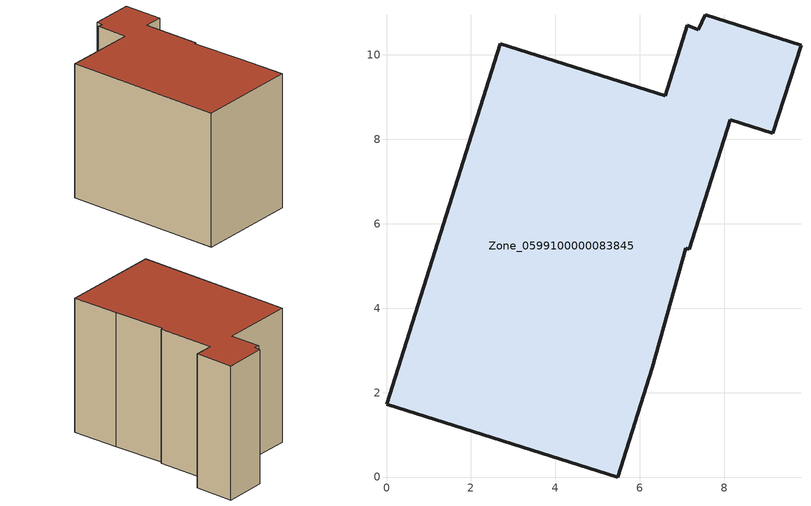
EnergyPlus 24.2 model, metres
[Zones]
Zone_0599100000083845
 floor ground (C_G): 2.7,10.26 6.6,9.03 7.12,10.7 7.38,10.6 7.55,10.95 9.82,10.23 9.15,8.14 8.14,8.46 7.18,5.4 7.09,5.42 6.29,2.59 5.48,0 0,1.72 z0
 wall outside (C_F): 0,1.72 5.48,0 6.29,2.59 7.09,5.42 7.18,5.4 8.14,8.46 9.15,8.14 9.82,10.23 7.55,10.95 7.38,10.6 7.12,10.7 6.6,9.03 2.7,10.26 0,1.72 z0:7.63
 roof outside (C_R): 9.82,10.23 7.55,10.95 7.38,10.6 7.12,10.7 6.6,9.03 2.7,10.26 0,1.72 5.48,0 6.29,2.59 7.09,5.42 7.18,5.4 8.14,8.46 9.15,8.14 z7.63
[BUILDING]
Pand.0599100000083845: North Axis=0; Terrain=City; Loads Convergence Tolerance Value=0.04; Temperature Convergence Tolerance Value=0.4; Solar Distribution=FullExterior; Maximum Number of Warmup Days=25; Minimum Number of Warmup Days=1
[Site:Location]
Rotterdam.The.Hague.AP_ZH_NLD Design_Conditions: Latitude=51.96; Longitude=4.45; Time Zone=1; Elevation=-4.5
[SITE:GROUNDTEMPERATURE:BUILDINGSURFACE]
18, 18, 18, 18, 18, 18, 18, 18, 18, 18, 18, 18
[MATERIAL] Thermal Absorptance=0.9; Solar Absorptance=0.7; Visible Absorptance=0.7
Name | Roughness | Thickness | Conductivity | Density | Specific Heat
G.TC.1975-1991 | MediumSmooth | 0.15 | 0.288461 | 540 | 1210
F.TC.1975-1991 | Rough | 0.3 | 0.230769 | 1920 | 840
R.TC.1975-1991 | MediumRough | 0.2 | 0.153846 | 1500 | 1000
[CONSTRUCTION]
C_G: G.TC.1975-1991
C_F: F.TC.1975-1991
C_R: R.TC.1975-1991
[ZONE]
Zone_0599100000083845: Type=1; Multiplier=1; Ceiling Height=Autocalculate; Volume=Autocalculate; Floor Area=autocalculate; Part of Total Floor Area=Yes
[ZONEINFILTRATION:DESIGNFLOWRATE]
Infil_Zone_0599100000083845: Zone or ZoneList or Space or SpaceList=Zone_0599100000083845; Schedule=AlwaysOn; Design Flow Rate Calculation Method=Flow/Area; Flow Rate per Floor Area=0.003; Constant Term Coefficient=1; Temperature Term Coefficient=0; Velocity Term Coefficient=0; Velocity Squared Term Coefficient=0
[HVACTEMPLATE:ZONE:IDEALLOADSAIRSYSTEM]
Zone_0599100000083845: Maximum Heating Supply Air Temperature=50; Minimum Cooling Supply Air Temperature=13; Maximum Heating Supply Air Humidity Ratio=0.0156; Minimum Cooling Supply Air Humidity Ratio=0.0077; Heating Limit=NoLimit; Cooling Limit=NoLimit; Dehumidification Control Type=ConstantSensibleHeatRatio; Cooling Sensible Heat Ratio=0.7; Dehumidification Setpoint=60; Humidification Control Type=None; Humidification Setpoint=30; Outdoor Air Method=None; Outdoor Air Flow Rate per Person=0.00944; Outdoor Air Flow Rate per Zone Floor Area=0; Outdoor Air Flow Rate per Zone=0; Demand Controlled Ventilation Type=None; Outdoor Air Economizer Type=NoEconomizer; Heat Recovery Type=None; Sensible Heat Recovery Effectiveness=0.7; Latent Heat Recovery Effectiveness=0.65
[ZONECONTROL:THERMOSTAT]
ThermostatControl_Zone_0599100000083845: Zone or ZoneList=Zone_0599100000083845; Control Type Schedule=DualSetpointControlType; Control 1=Thermostat_Zone_0599100000083845; Temperature Difference Between Cutout And Setpoint=0
[THERMOSTATSETPOINT:DUALSETPOINT]
Thermostat_Zone_0599100000083845: Heating Setpoint Temperature Schedule=HeatingSetpoint_Zone_0599100000083845; Cooling Setpoint Temperature Schedule=CoolingSetpoint_Zone_0599100000083845
[SCHEDULE:COMPACT]
HeatingSetpoint_Zone_0599100000083845: Through: 12/31, For: AllDays, Until: 24:00, 21
CoolingSetpoint_Zone_0599100000083845: Through: 12/31, For: AllDays, Until: 24:00, 24
DualSetpointControlType: Through: 12/31, For: AllDays, Until: 24:00, 4
AlwaysOn: Through: 12/31, For: AllDays, Until: 24:00, 1
